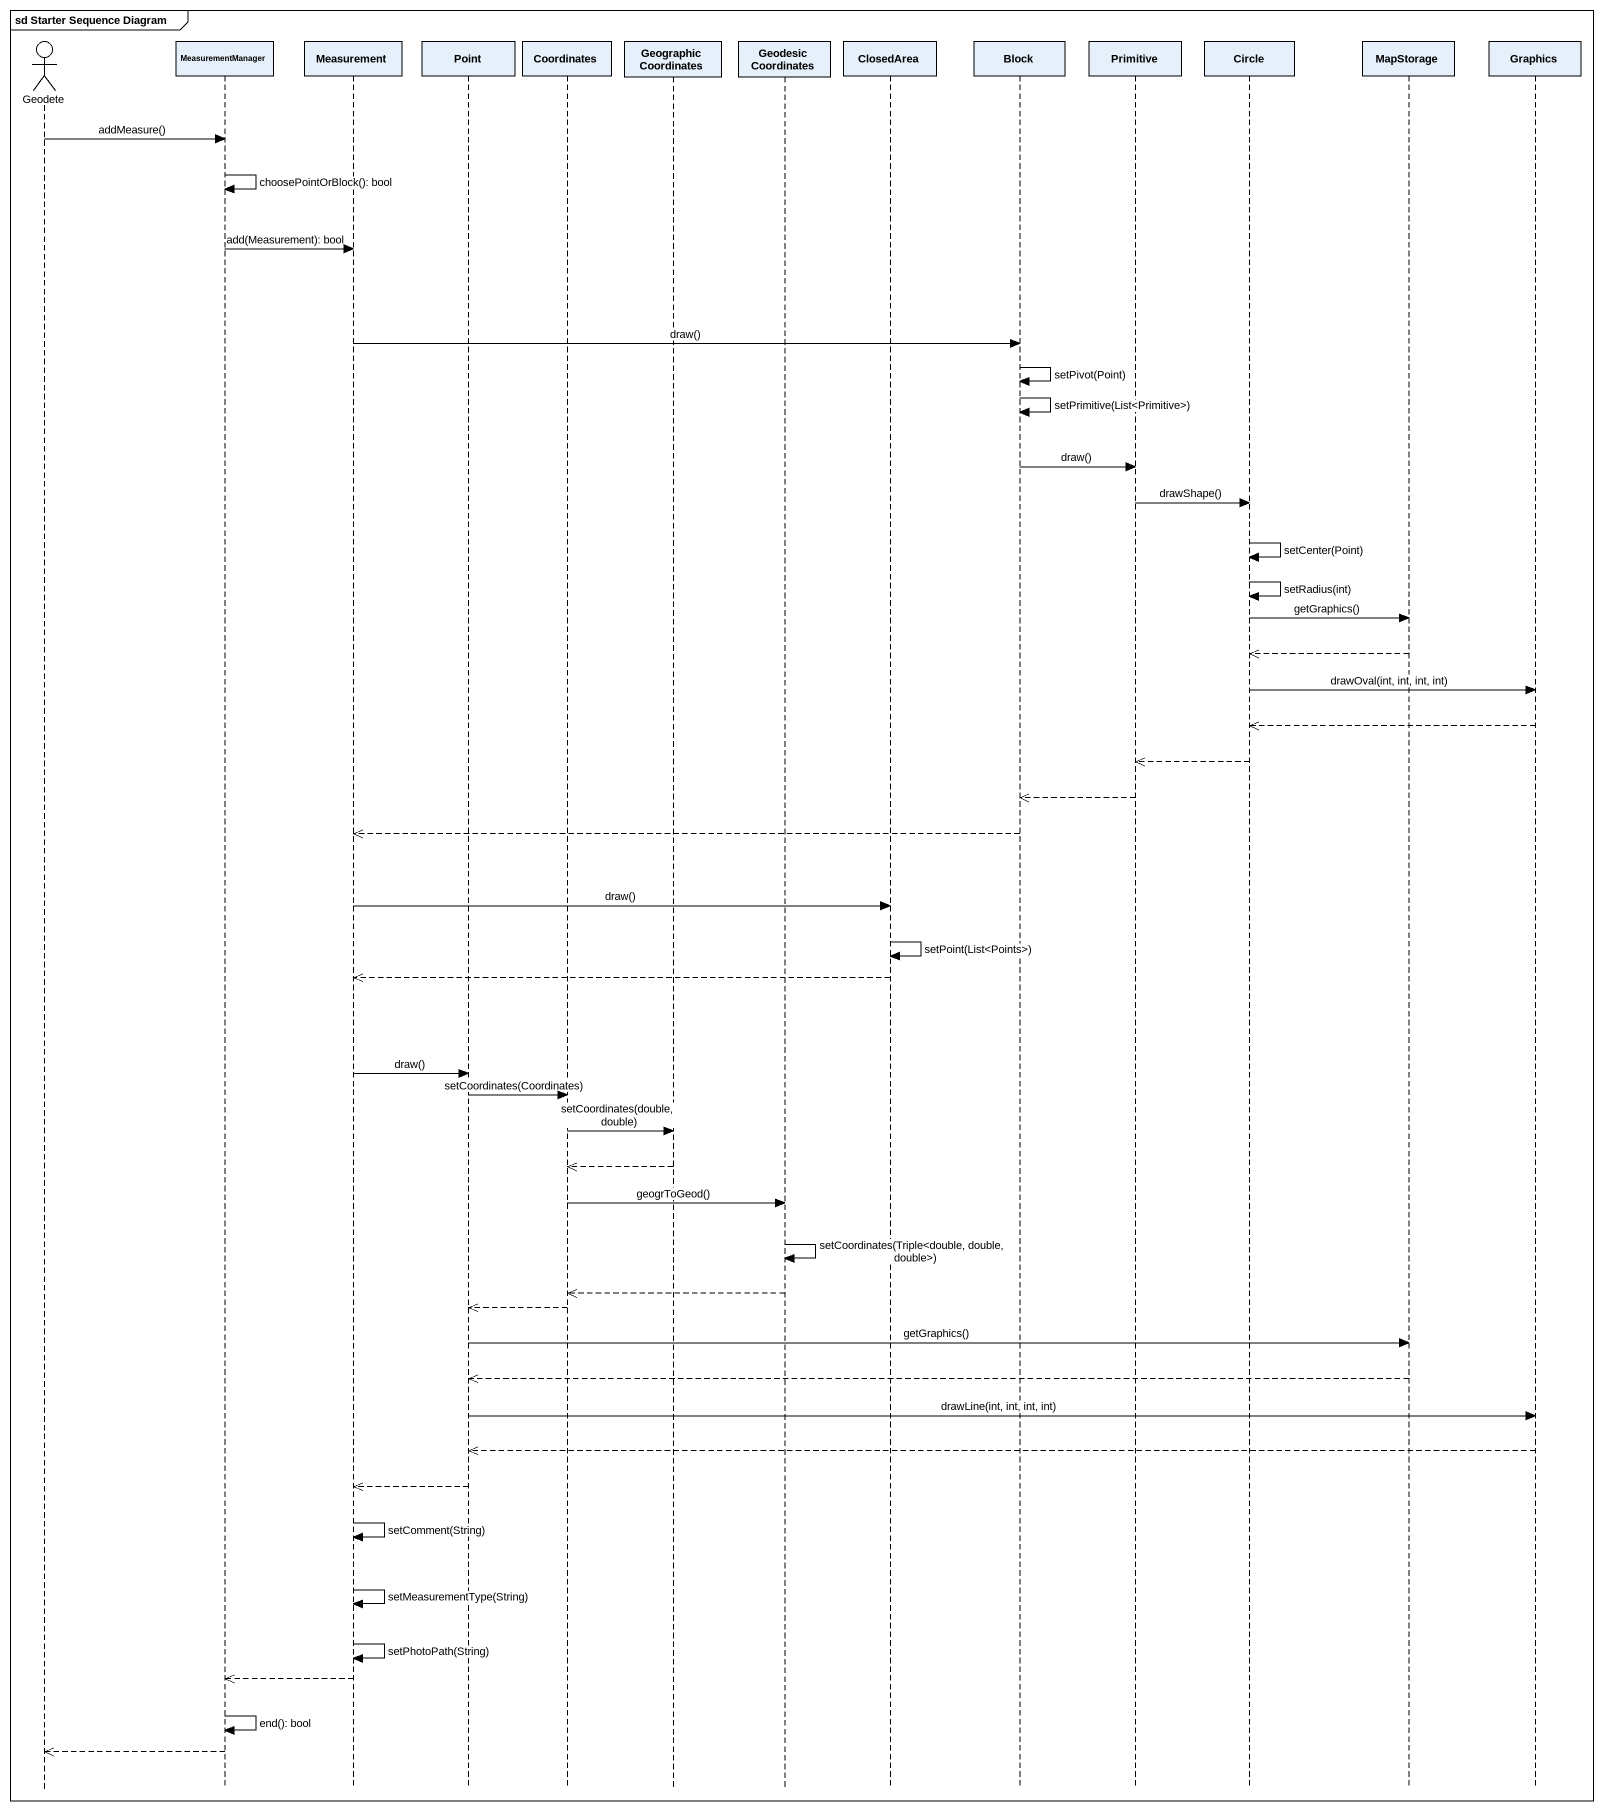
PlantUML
@startuml
mainframe sd Starter Sequence Diagram
hide footbox
actor Geodete
participant MeasurementManager
participant Measurement
participant Point
participant Coordinates
participant GeographicCoordinates
participant GeodesicCoordinates
participant ClosedArea
participant Block
participant Primitive
participant "Circle" as Circle_
participant MapStorage
participant Graphics

Geodete -> MeasurementManager : addMeasure()
MeasurementManager -> MeasurementManager : choosePointOrBlock(): bool
MeasurementManager -> Measurement : add(Measurement): bool
Measurement -> Block : draw()
Block -> Block : setPivot(Point)
Block -> Block : setPrimitive(List<Primitive>)
Block -> Primitive : draw()
Primitive -> Circle_ : drawShape()
Circle_ -> Circle_ : setCenter(Point)
Circle_ -> Circle_ : setRadius(int)
Circle_ -> MapStorage : getGraphics()
MapStorage -->> Circle_
Circle_ -> Graphics : drawOval(int, int, int, int)
Graphics -->> Circle_
Circle_ -->> Primitive
Primitive -->> Block
Block -->> Measurement
Measurement -> ClosedArea : draw()
ClosedArea -> ClosedArea : setPoint(List<Points>)
ClosedArea -->> Measurement
Measurement -> Point : draw()
Point -> Coordinates : setCoordinates(Coordinates)
Coordinates -> GeographicCoordinates : setCoordinates(double, double)
GeographicCoordinates -->> Coordinates
Coordinates -> GeodesicCoordinates : geogrToGeod()
GeodesicCoordinates -> GeodesicCoordinates : setCoordinates(Triple<double, double, double>)
GeodesicCoordinates -->> Coordinates
Coordinates -->> Point
Point -> MapStorage : getGraphics()
MapStorage -->> Point
Point -> Graphics : drawLine(int, int, int, int)
Graphics -->> Point
Point -->> Measurement
Measurement -> Measurement : setComment(String)
Measurement -> Measurement : setMeasurementType(String)
Measurement -> Measurement : setPhotoPath(String)
Measurement -->> MeasurementManager
MeasurementManager -> MeasurementManager : end(): bool
MeasurementManager -->> Geodete
@enduml
